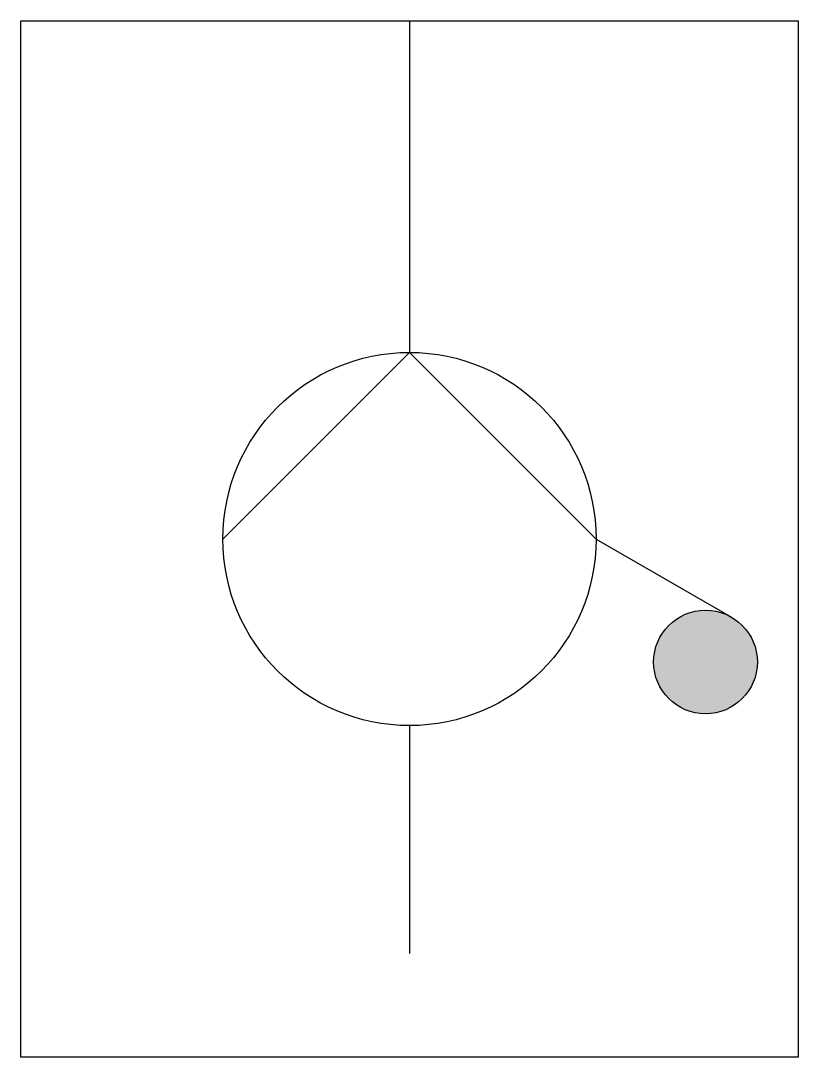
# Model space of a CAD drawing. Header units: millimetres. Extents: x -188 to 188, y -250 to 250.
import ezdxf

# ---------------------------------------------------------------- set-up
doc = ezdxf.new("R2010")
doc.units = ezdxf.units.MM

msp = doc.modelspace()

# ---------------------------------------------------------------- hatches: boundary and pattern name
at = {"linetype": 'ByBlock', "lineweight": -2}
h = msp.add_hatch(color=0, dxfattribs=at)
h.dxf.hatch_style = 1
h.paths.add_polyline_path([(167.76, -59.33, 1), (117.76, -59.33, 1)])

# ---------------------------------------------------------------- linework, layer by layer
at = {"color": 0, "linetype": 'ByBlock', "lineweight": -2}
for p, q in [((0, 250), (0, 90)), ((0, 90), (-90, 0)), ((0, 90), (90, 0)), ((90, 0), (155.26, -37.68)), ((0, -90), (0, -200))]:
    msp.add_line(p, q, dxfattribs=at)
msp.add_lwpolyline([(-187.5, 250), (187.5, 250), (187.5, -250), (-187.5, -250)], close=True, dxfattribs=at)
for centre, radius in [((0, 0), 90), ((142.76, -59.33), 25)]:
    msp.add_circle(centre, radius, dxfattribs=at)

doc.saveas('drawing.dxf')
